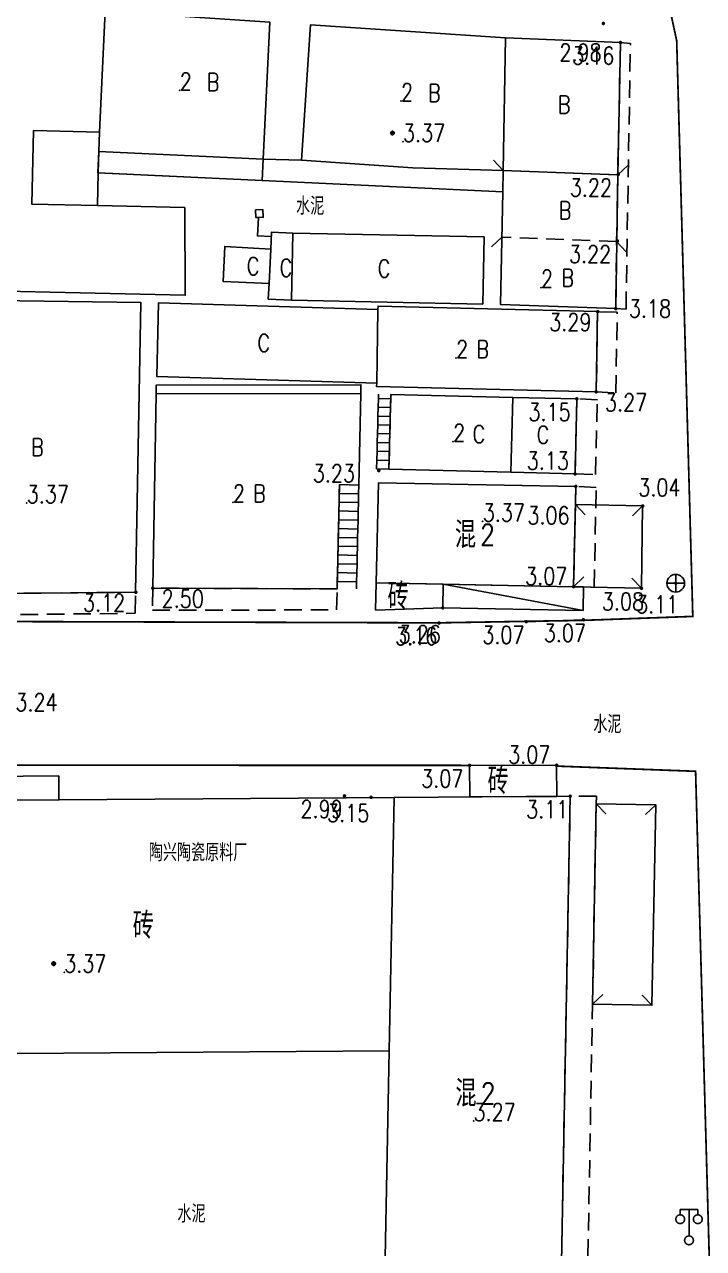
# Model space of a CAD drawing. Extents: x 500064 to 501389, y 2542464 to 2545400.
# Drawn here: x 500831.8 to 500870.4, y 2543204.3 to 2543273.8 of the extents above; entities that cross this region are included whole.
import ezdxf
from ezdxf.enums import TextEntityAlignment as Align

# ---------------------------------------------------------------- set-up
doc = ezdxf.new("R2010")
doc.units = 0
doc.header["$LTSCALE"] = 0.5
doc.linetypes.add('CENTER', pattern=[50.8, 31.75, -6.35, 6.35, -6.35])
doc.linetypes.add('X5', pattern=[3, 2, -1])
doc.layers.get('0').update_dxf_attribs({"linetype": 'CONTINUOUS', "lineweight": 5})
doc.layers.add('GCD', color=8, linetype='CONTINUOUS')
doc.layers.add('地形图', color=8, linetype='CONTINUOUS')
doc.styles.add('HZ', font='romans.shx', dxfattribs={"width": 0.8, "bigfont": 'hztxt.shx'})

# ---------------------------------------------------------------- blocks, each defined once
blk = doc.blocks.new('gc043')
for p, q in [((-1, 0), (1, 0)), ((0, -1), (0, 1))]:
    blk.add_line(p, q)
blk.add_circle((0, 0), 1)
blk = doc.blocks.new('GC200')
at = {"linetype": 'Continuous', "const_width": 0.2, "flags": 128}
blk.add_lwpolyline([(-0.1, 0, 1), (0.1, 0, 1)], format="xyb", close=True, dxfattribs=at)

msp = doc.modelspace()

# ---------------------------------------------------------------- linework, layer by layer
at = {"layer": '地形图', "linetype": 'Continuous'}
for p, q in [((500863.067, 2543246.554), (500863.62, 2543245.975)), ((500866.892, 2543246.469), (500866.316, 2543245.914)), ((500862.964, 2543241.882), (500863.542, 2543242.435)), ((500855.552, 2543242.023), (500863.505, 2543240.528)), ((500866.824, 2543241.793), (500866.269, 2543242.369)), ((500864.25, 2543229.551), (500864.805, 2543228.975)), ((500867.637, 2543229.489), (500867.061, 2543228.934)), ((500864.043, 2543218.16), (500864.619, 2543218.715)), ((500867.417, 2543218.099), (500866.862, 2543218.675))]:
    msp.add_line(p, q, dxfattribs=at)
at = {"layer": '地形图', "linetype": 'Continuous', "const_width": 0.1}
for points in [[(500782.954, 2543295.578), (500783.187, 2543273.359), (500782.248, 2543256.118), (500782.289, 2543241.815), (500782.491, 2543240.708), (500783.021, 2543240.045), (500855.306, 2543239.829), (500863.487, 2543239.969), (500869.742, 2543240.194), (500868.826, 2543272.924), (500865.234, 2543289.411)], [(500667.086, 2543067.802), (500671.164, 2543067.622), (500701.342, 2543066.147), (500776.595, 2543062.722), (500799.805, 2543061.735), (500803.564, 2543059.778), (500821.423, 2543056.131), (500853.3, 2543056.079), (500858.689, 2543055.787), (500865.966, 2543053.35), (500870.357, 2543068.279), (500871.832, 2543084.568), (500873.555, 2543109.732), (500873.767, 2543122.87), (500871.505, 2543174.385), (500869.9, 2543231.392), (500861.967, 2543231.689)], [(500768.611, 2543231.765), (500857.055, 2543231.728)]]:
    msp.add_lwpolyline(points, dxfattribs=at)
at = {"layer": '地形图'}
for points in [[(500836.349, 2543274.591), (500824.201, 2543274.871), (500823.83, 2543258.836), (500840.893, 2543258.442), (500840.867, 2543263.426), (500835.903, 2543263.54), (500832.173, 2543263.627), (500832.269, 2543267.801), (500836.025, 2543267.714)], [(500836.349, 2543274.591), (500836.025, 2543267.714), (500835.974, 2543266.615), (500845.327, 2543266.176), (500845.693, 2543273.97)], [(500859.096, 2543273.079), (500848.017, 2543273.816), (500847.505, 2543266.114), (500853.831, 2543265.694), (500858.957, 2543265.529)], [(500859.096, 2543273.079), (500858.957, 2543265.529), (500865.472, 2543265.29), (500865.634, 2543272.811)], [(500836.025, 2543267.714), (500832.269, 2543267.801), (500832.173, 2543263.627), (500835.903, 2543263.54), (500835.946, 2543265.404), (500835.917, 2543265.406), (500835.974, 2543266.615)], [(500835.974, 2543266.615), (500835.946, 2543265.404), (500845.27, 2543264.966), (500845.327, 2543266.176)], [(500845.327, 2543266.176), (500845.27, 2543264.966), (500858.935, 2543264.323), (500858.957, 2543265.529), (500853.831, 2543265.694), (500847.505, 2543266.114)], [(500858.957, 2543265.529), (500858.935, 2543264.323), (500858.816, 2543257.919), (500865.359, 2543257.686), (500865.472, 2543265.29)], [(500847.007, 2543261.979), (500845.798, 2543262.039), (500845.751, 2543261.071), (500845.654, 2543259.106), (500845.611, 2543258.225), (500846.93, 2543258.16)], [(500846.93, 2543258.16), (500857.799, 2543257.94), (500857.876, 2543261.759), (500847.007, 2543261.979)], [(500845.751, 2543261.071), (500843.142, 2543261.221), (500843.044, 2543259.234), (500845.654, 2543259.106)], [(500827.056, 2543241.449), (500832.716, 2543241.519), (500836.876, 2543241.559), (500838.066, 2543241.569), (500838.376, 2543258.029), (500827.366, 2543258.189)], [(500851.774, 2543253.453), (500851.847, 2543257.633), (500839.366, 2543258.009), (500839.271, 2543253.83)], [(500864.332, 2543257.515), (500851.851, 2543257.833), (500851.847, 2543257.633), (500851.774, 2543253.453), (500851.771, 2543253.253), (500864.25, 2543252.955)], [(500839.249, 2543252.836), (500839.051, 2543241.8), (500849.526, 2543241.759), (500849.661, 2543247.685), (500850.761, 2543247.66), (500850.879, 2543252.858)], [(500839.249, 2543252.836), (500850.879, 2543252.858), (500850.878, 2543253.358), (500839.248, 2543253.336)], [(500859.518, 2543252.633), (500852.581, 2543252.814), (500852.47, 2543248.565), (500859.407, 2543248.384)], [(500859.518, 2543252.633), (500859.407, 2543248.384), (500863.053, 2543248.291), (500863.15, 2543252.558)]]:
    msp.add_lwpolyline(points, close=True, dxfattribs=at)
at = {"layer": '地形图', "linetype": 'X5'}
for points in [[(500865.634, 2543272.811), (500865.472, 2543265.29), (500865.359, 2543257.686), (500865.946, 2543257.657), (500866.196, 2543272.75)], [(500864.25, 2543252.955), (500865.366, 2543252.898), (500865.446, 2543257.478), (500864.332, 2543257.515)], [(500863.15, 2543252.558), (500863.053, 2543248.291), (500864.216, 2543248.258), (500864.316, 2543252.508)], [(500862.964, 2543241.882), (500864.136, 2543241.855), (500864.256, 2543247.524), (500863.09, 2543247.583)], [(500849.526, 2543241.759), (500839.051, 2543241.8), (500839.025, 2543240.555), (500849.499, 2543240.56)], [(500827.056, 2543241.449), (500827.034, 2543240.249), (500838.044, 2543240.37), (500838.066, 2543241.569), (500836.876, 2543241.559), (500832.716, 2543241.519)], [(500862.771, 2543229.974), (500862.147, 2543196.329), (500863.646, 2543196.302), (500864.043, 2543218.16), (500864.25, 2543229.551), (500864.271, 2543229.981)]]:
    msp.add_lwpolyline(points, close=True, dxfattribs=at)
at = {"layer": '地形图'}
for points in [[(500852.669, 2543267.564), (500852.68, 2543267.564), (500852.69, 2543267.566), (500852.7, 2543267.569), (500852.71, 2543267.573), (500852.719, 2543267.577), (500852.728, 2543267.583), (500852.736, 2543267.59), (500852.744, 2543267.597), (500852.75, 2543267.605), (500852.753, 2543267.61), (500852.756, 2543267.614), (500852.761, 2543267.623), (500852.764, 2543267.633), (500852.767, 2543267.643), (500852.769, 2543267.653), (500852.769, 2543267.664), (500852.769, 2543267.674), (500852.767, 2543267.685), (500852.764, 2543267.695), (500852.761, 2543267.705), (500852.757, 2543267.711), (500852.756, 2543267.714), (500852.75, 2543267.723), (500852.744, 2543267.731), (500852.736, 2543267.738), (500852.728, 2543267.745), (500852.719, 2543267.75), (500852.718, 2543267.751), (500852.71, 2543267.755), (500852.7, 2543267.759), (500852.69, 2543267.762), (500852.68, 2543267.763), (500852.669, 2543267.764), (500852.659, 2543267.763), (500852.649, 2543267.762), (500852.638, 2543267.759), (500852.629, 2543267.755), (500852.619, 2543267.75), (500852.611, 2543267.745), (500852.602, 2543267.738), (500852.595, 2543267.731), (500852.588, 2543267.723), (500852.585, 2543267.718), (500852.583, 2543267.714), (500852.578, 2543267.705), (500852.574, 2543267.695), (500852.571, 2543267.685), (500852.57, 2543267.674), (500852.569, 2543267.664), (500852.57, 2543267.653), (500852.571, 2543267.643), (500852.574, 2543267.633), (500852.578, 2543267.623), (500852.581, 2543267.617), (500852.583, 2543267.614), (500852.588, 2543267.605), (500852.595, 2543267.597), (500852.602, 2543267.59), (500852.611, 2543267.583), (500852.619, 2543267.577), (500852.62, 2543267.577), (500852.629, 2543267.573), (500852.638, 2543267.569), (500852.649, 2543267.566), (500852.659, 2543267.564), (500852.669, 2543267.564)], [(500852.62, 2543267.577), (500852.753, 2543267.61), (500852.756, 2543267.614), (500852.583, 2543267.614), (500852.581, 2543267.617), (500852.769, 2543267.664), (500852.569, 2543267.664), (500852.757, 2543267.711), (500852.756, 2543267.714), (500852.583, 2543267.714), (500852.585, 2543267.718), (500852.718, 2543267.751)], [(500835.974, 2543266.615), (500835.917, 2543265.406), (500845.27, 2543264.966), (500845.327, 2543266.176)], [(500858.957, 2543265.529), (500858.412, 2543266.115)], [(500858.957, 2543265.529), (500859.956, 2543265.493)], [(500860.456, 2543265.475), (500861.455, 2543265.438)], [(500861.955, 2543265.42), (500862.954, 2543265.383)], [(500863.454, 2543265.365), (500864.453, 2543265.328)], [(500865.472, 2543265.291), (500865.473, 2543265.291), (500866.059, 2543265.834)], [(500858.935, 2543264.323), (500845.27, 2543264.966)], [(500864.953, 2543265.31), (500865.472, 2543265.291), (500865.473, 2543265.291)], [(500844.911, 2543262.864), (500845.05, 2543262.869), (500845.329, 2543262.88), (500845.312, 2543263.315), (500844.895, 2543263.299), (500844.911, 2543262.864)], [(500845.05, 2543262.869), (500844.998, 2543261.818), (500845.786, 2543261.779)], [(500858.887, 2543261.74), (500858.301, 2543261.195)], [(500859.415, 2543261.721), (500858.89, 2543261.74)], [(500860.914, 2543261.665), (500859.915, 2543261.702)], [(500862.413, 2543261.61), (500861.414, 2543261.647)], [(500863.912, 2543261.555), (500862.913, 2543261.592)], [(500865.41, 2543261.5), (500864.412, 2543261.537)], [(500865.41, 2543261.5), (500865.954, 2543260.914)], [(500850.879, 2543252.858), (500850.878, 2543253.358), (500839.248, 2543253.336), (500839.249, 2543252.836)], [(500851.881, 2543252.833), (500851.874, 2543252.58), (500851.861, 2543252.08), (500851.848, 2543251.58), (500851.835, 2543251.08), (500851.822, 2543250.58), (500851.809, 2543250.081), (500851.796, 2543249.581), (500851.783, 2543249.081), (500851.77, 2543248.581)], [(500852.47, 2543248.565), (500852.483, 2543249.063), (500852.496, 2543249.562), (500852.509, 2543250.062), (500852.522, 2543250.562), (500852.535, 2543251.062), (500852.548, 2543251.562), (500852.561, 2543252.062), (500852.574, 2543252.562), (500852.581, 2543252.814)], [(500851.874, 2543252.58), (500852.574, 2543252.562)], [(500859.518, 2543252.633), (500859.407, 2543248.384)], [(500851.848, 2543251.58), (500852.548, 2543251.562)], [(500851.861, 2543252.08), (500852.561, 2543252.062)], [(500851.835, 2543251.08), (500852.535, 2543251.062)], [(500851.809, 2543250.081), (500852.509, 2543250.062)], [(500851.822, 2543250.58), (500852.522, 2543250.562)], [(500851.796, 2543249.581), (500852.496, 2543249.562)], [(500851.783, 2543249.081), (500852.483, 2543249.063)], [(500851.77, 2543248.581), (500852.47, 2543248.565)], [(500849.661, 2543247.685), (500849.65, 2543247.185), (500849.638, 2543246.685), (500849.627, 2543246.185), (500849.615, 2543245.685), (500849.604, 2543245.186), (500849.593, 2543244.686), (500849.581, 2543244.186), (500849.57, 2543243.686), (500849.559, 2543243.186), (500849.547, 2543242.686), (500849.536, 2543242.186), (500849.527, 2543241.786)], [(500850.761, 2543247.66), (500849.661, 2543247.685)], [(500850.626, 2543241.761), (500850.635, 2543242.161), (500850.647, 2543242.661), (500850.658, 2543243.161), (500850.669, 2543243.661), (500850.681, 2543244.161), (500850.692, 2543244.661), (500850.704, 2543245.16), (500850.715, 2543245.66), (500850.727, 2543246.16), (500850.738, 2543246.66), (500850.75, 2543247.16), (500850.761, 2543247.66)], [(500850.738, 2543246.66), (500849.638, 2543246.685)], [(500850.75, 2543247.16), (500849.65, 2543247.185)], [(500850.727, 2543246.16), (500849.627, 2543246.185)], [(500850.704, 2543245.16), (500849.604, 2543245.186)], [(500850.715, 2543245.66), (500849.615, 2543245.685)], [(500850.692, 2543244.661), (500849.593, 2543244.686)], [(500850.681, 2543244.161), (500849.581, 2543244.186)], [(500850.658, 2543243.161), (500849.559, 2543243.186)], [(500850.669, 2543243.661), (500849.57, 2543243.686)], [(500850.647, 2543242.661), (500849.547, 2543242.686)], [(500850.635, 2543242.161), (500849.536, 2543242.186)], [(500833.414, 2543220.362), (500833.425, 2543220.363), (500833.435, 2543220.364), (500833.445, 2543220.367), (500833.455, 2543220.371), (500833.464, 2543220.376), (500833.473, 2543220.381), (500833.481, 2543220.388), (500833.489, 2543220.395), (500833.495, 2543220.403), (500833.499, 2543220.408), (500833.501, 2543220.412), (500833.506, 2543220.421), (500833.51, 2543220.431), (500833.512, 2543220.441), (500833.514, 2543220.452), (500833.514, 2543220.462), (500833.514, 2543220.473), (500833.512, 2543220.483), (500833.51, 2543220.493), (500833.506, 2543220.503), (500833.503, 2543220.509), (500833.501, 2543220.512), (500833.495, 2543220.521), (500833.489, 2543220.529), (500833.481, 2543220.536), (500833.473, 2543220.543), (500833.464, 2543220.549), (500833.463, 2543220.549), (500833.455, 2543220.553), (500833.445, 2543220.557), (500833.435, 2543220.56), (500833.425, 2543220.562), (500833.414, 2543220.562), (500833.404, 2543220.562), (500833.394, 2543220.56), (500833.384, 2543220.557), (500833.374, 2543220.553), (500833.364, 2543220.549), (500833.356, 2543220.543), (500833.348, 2543220.536), (500833.34, 2543220.529), (500833.334, 2543220.521), (500833.33, 2543220.516), (500833.328, 2543220.512), (500833.323, 2543220.503), (500833.319, 2543220.493), (500833.317, 2543220.483), (500833.315, 2543220.473), (500833.314, 2543220.462), (500833.315, 2543220.452), (500833.317, 2543220.441), (500833.319, 2543220.431), (500833.323, 2543220.421), (500833.326, 2543220.415), (500833.328, 2543220.412), (500833.334, 2543220.403), (500833.34, 2543220.395), (500833.348, 2543220.388), (500833.356, 2543220.381), (500833.364, 2543220.376), (500833.366, 2543220.375), (500833.374, 2543220.371), (500833.384, 2543220.367), (500833.394, 2543220.364), (500833.404, 2543220.363), (500833.414, 2543220.362)], [(500833.366, 2543220.375), (500833.499, 2543220.408), (500833.501, 2543220.412), (500833.328, 2543220.412), (500833.326, 2543220.415), (500833.514, 2543220.462), (500833.314, 2543220.462), (500833.503, 2543220.509), (500833.501, 2543220.512), (500833.328, 2543220.512), (500833.33, 2543220.516), (500833.463, 2543220.549)], [(500869.027, 2543206.186), (500869.027, 2543206.486)], [(500869.027, 2543206.486), (500869.527, 2543206.486), (500870.027, 2543206.486)], [(500869.527, 2543204.986), (500869.527, 2543206.486)], [(500870.027, 2543206.486), (500870.027, 2543206.186)], [(500869.027, 2543205.686), (500869.042, 2543205.687), (500869.058, 2543205.688), (500869.073, 2543205.691), (500869.089, 2543205.694), (500869.104, 2543205.699), (500869.119, 2543205.704), (500869.133, 2543205.71), (500869.147, 2543205.717), (500869.161, 2543205.725), (500869.174, 2543205.734), (500869.186, 2543205.744), (500869.198, 2543205.754), (500869.209, 2543205.765), (500869.219, 2543205.777), (500869.229, 2543205.789), (500869.238, 2543205.802), (500869.246, 2543205.816), (500869.253, 2543205.83), (500869.259, 2543205.844), (500869.264, 2543205.859), (500869.269, 2543205.874), (500869.272, 2543205.89), (500869.275, 2543205.905), (500869.276, 2543205.921), (500869.277, 2543205.936), (500869.276, 2543205.952), (500869.275, 2543205.968), (500869.272, 2543205.983), (500869.269, 2543205.999), (500869.264, 2543206.014), (500869.259, 2543206.028), (500869.253, 2543206.043), (500869.246, 2543206.057), (500869.238, 2543206.07), (500869.229, 2543206.083), (500869.219, 2543206.096), (500869.209, 2543206.108), (500869.198, 2543206.119), (500869.186, 2543206.129), (500869.174, 2543206.139), (500869.161, 2543206.147), (500869.147, 2543206.155), (500869.133, 2543206.163), (500869.119, 2543206.169), (500869.104, 2543206.174), (500869.089, 2543206.179), (500869.073, 2543206.182), (500869.058, 2543206.184), (500869.042, 2543206.186), (500869.027, 2543206.186), (500869.011, 2543206.186), (500868.995, 2543206.184), (500868.98, 2543206.182), (500868.964, 2543206.179), (500868.949, 2543206.174), (500868.935, 2543206.169), (500868.92, 2543206.163), (500868.906, 2543206.155), (500868.893, 2543206.147), (500868.88, 2543206.139), (500868.867, 2543206.129), (500868.855, 2543206.119), (500868.844, 2543206.108), (500868.834, 2543206.096), (500868.824, 2543206.083), (500868.816, 2543206.07), (500868.808, 2543206.057), (500868.8, 2543206.043), (500868.794, 2543206.028), (500868.789, 2543206.014), (500868.784, 2543205.999), (500868.781, 2543205.983), (500868.779, 2543205.968), (500868.777, 2543205.952), (500868.777, 2543205.936), (500868.777, 2543205.921), (500868.779, 2543205.905), (500868.781, 2543205.89), (500868.784, 2543205.874), (500868.789, 2543205.859), (500868.794, 2543205.844), (500868.8, 2543205.83), (500868.808, 2543205.816), (500868.816, 2543205.802), (500868.824, 2543205.789), (500868.834, 2543205.777), (500868.844, 2543205.765), (500868.855, 2543205.754), (500868.867, 2543205.744), (500868.88, 2543205.734), (500868.893, 2543205.725), (500868.906, 2543205.717), (500868.92, 2543205.71), (500868.935, 2543205.704), (500868.949, 2543205.699), (500868.964, 2543205.694), (500868.98, 2543205.691), (500868.995, 2543205.688), (500869.011, 2543205.687), (500869.027, 2543205.686)], [(500870.027, 2543205.686), (500870.042, 2543205.687), (500870.058, 2543205.688), (500870.073, 2543205.691), (500870.089, 2543205.694), (500870.104, 2543205.699), (500870.119, 2543205.704), (500870.133, 2543205.71), (500870.147, 2543205.717), (500870.161, 2543205.725), (500870.174, 2543205.734), (500870.186, 2543205.744), (500870.198, 2543205.754), (500870.209, 2543205.765), (500870.219, 2543205.777), (500870.229, 2543205.789), (500870.238, 2543205.802), (500870.246, 2543205.816), (500870.253, 2543205.83), (500870.259, 2543205.844), (500870.264, 2543205.859), (500870.269, 2543205.874), (500870.272, 2543205.89), (500870.275, 2543205.905), (500870.276, 2543205.921), (500870.277, 2543205.936), (500870.276, 2543205.952), (500870.275, 2543205.968), (500870.272, 2543205.983), (500870.269, 2543205.999), (500870.264, 2543206.014), (500870.259, 2543206.028), (500870.253, 2543206.043), (500870.246, 2543206.057), (500870.238, 2543206.07), (500870.229, 2543206.083), (500870.219, 2543206.096), (500870.209, 2543206.108), (500870.198, 2543206.119), (500870.186, 2543206.129), (500870.174, 2543206.139), (500870.161, 2543206.147), (500870.147, 2543206.155), (500870.133, 2543206.163), (500870.119, 2543206.169), (500870.104, 2543206.174), (500870.089, 2543206.179), (500870.073, 2543206.182), (500870.058, 2543206.184), (500870.042, 2543206.186), (500870.027, 2543206.186), (500870.011, 2543206.186), (500869.995, 2543206.184), (500869.98, 2543206.182), (500869.964, 2543206.179), (500869.949, 2543206.174), (500869.935, 2543206.169), (500869.92, 2543206.163), (500869.906, 2543206.155), (500869.893, 2543206.147), (500869.88, 2543206.139), (500869.867, 2543206.129), (500869.855, 2543206.119), (500869.844, 2543206.108), (500869.834, 2543206.096), (500869.824, 2543206.083), (500869.816, 2543206.07), (500869.808, 2543206.057), (500869.8, 2543206.043), (500869.794, 2543206.028), (500869.789, 2543206.014), (500869.784, 2543205.999), (500869.781, 2543205.983), (500869.779, 2543205.968), (500869.777, 2543205.952), (500869.777, 2543205.936), (500869.777, 2543205.921), (500869.779, 2543205.905), (500869.781, 2543205.89), (500869.784, 2543205.874), (500869.789, 2543205.859), (500869.794, 2543205.844), (500869.8, 2543205.83), (500869.808, 2543205.816), (500869.816, 2543205.802), (500869.824, 2543205.789), (500869.834, 2543205.777), (500869.844, 2543205.765), (500869.855, 2543205.754), (500869.867, 2543205.744), (500869.88, 2543205.734), (500869.893, 2543205.725), (500869.906, 2543205.717), (500869.92, 2543205.71), (500869.935, 2543205.704), (500869.949, 2543205.699), (500869.964, 2543205.694), (500869.98, 2543205.691), (500869.995, 2543205.688), (500870.011, 2543205.687), (500870.027, 2543205.686)], [(500869.527, 2543204.486), (500869.542, 2543204.487), (500869.558, 2543204.488), (500869.573, 2543204.491), (500869.589, 2543204.494), (500869.604, 2543204.499), (500869.619, 2543204.504), (500869.633, 2543204.51), (500869.647, 2543204.517), (500869.661, 2543204.525), (500869.674, 2543204.534), (500869.686, 2543204.544), (500869.698, 2543204.554), (500869.709, 2543204.565), (500869.719, 2543204.577), (500869.729, 2543204.589), (500869.738, 2543204.602), (500869.746, 2543204.616), (500869.753, 2543204.63), (500869.759, 2543204.644), (500869.764, 2543204.659), (500869.769, 2543204.674), (500869.772, 2543204.69), (500869.775, 2543204.705), (500869.776, 2543204.721), (500869.777, 2543204.736), (500869.776, 2543204.752), (500869.775, 2543204.768), (500869.772, 2543204.783), (500869.769, 2543204.799), (500869.764, 2543204.814), (500869.759, 2543204.828), (500869.753, 2543204.843), (500869.746, 2543204.857), (500869.738, 2543204.87), (500869.729, 2543204.883), (500869.719, 2543204.896), (500869.709, 2543204.908), (500869.698, 2543204.919), (500869.686, 2543204.929), (500869.674, 2543204.939), (500869.661, 2543204.947), (500869.647, 2543204.955), (500869.633, 2543204.963), (500869.619, 2543204.969), (500869.604, 2543204.974), (500869.589, 2543204.979), (500869.573, 2543204.982), (500869.558, 2543204.984), (500869.542, 2543204.986), (500869.527, 2543204.986), (500869.511, 2543204.986), (500869.495, 2543204.984), (500869.48, 2543204.982), (500869.464, 2543204.979), (500869.449, 2543204.974), (500869.435, 2543204.969), (500869.42, 2543204.963), (500869.406, 2543204.955), (500869.393, 2543204.947), (500869.38, 2543204.939), (500869.367, 2543204.929), (500869.355, 2543204.919), (500869.344, 2543204.908), (500869.334, 2543204.896), (500869.324, 2543204.883), (500869.316, 2543204.87), (500869.308, 2543204.857), (500869.3, 2543204.843), (500869.294, 2543204.828), (500869.289, 2543204.814), (500869.284, 2543204.799), (500869.281, 2543204.783), (500869.279, 2543204.768), (500869.277, 2543204.752), (500869.277, 2543204.736), (500869.277, 2543204.721), (500869.279, 2543204.705), (500869.281, 2543204.69), (500869.284, 2543204.674), (500869.289, 2543204.659), (500869.294, 2543204.644), (500869.3, 2543204.63), (500869.308, 2543204.616), (500869.316, 2543204.602), (500869.324, 2543204.589), (500869.334, 2543204.577), (500869.344, 2543204.565), (500869.355, 2543204.554), (500869.367, 2543204.544), (500869.38, 2543204.534), (500869.393, 2543204.525), (500869.406, 2543204.517), (500869.42, 2543204.51), (500869.435, 2543204.504), (500869.449, 2543204.499), (500869.464, 2543204.494), (500869.48, 2543204.491), (500869.495, 2543204.488), (500869.511, 2543204.487), (500869.527, 2543204.486)]]:
    msp.add_lwpolyline(points, dxfattribs=at)
at = {"layer": '地形图', "linetype": 'Continuous'}
for points in [[(500863.09, 2543247.583), (500851.869, 2543247.785), (500851.749, 2543242.095), (500862.964, 2543241.882)], [(500855.552, 2543242.023), (500851.749, 2543242.095), (500851.716, 2543240.549), (500855.527, 2543240.682)], [(500833.715, 2543229.777), (500833.703, 2543231.128), (500829.637, 2543231.089), (500829.647, 2543229.75)], [(500825.545, 2543229.722), (500825.626, 2543215.324), (500831.347, 2543215.361), (500852.49, 2543215.498), (500852.761, 2543229.906)], [(500852.761, 2543229.906), (500852.49, 2543215.498), (500852.206, 2543200.818), (500852.117, 2543196.169), (500862.147, 2543196.329), (500862.771, 2543229.974)], [(500864.25, 2543229.551), (500864.043, 2543218.16), (500867.417, 2543218.099), (500867.637, 2543229.489)]]:
    msp.add_lwpolyline(points, close=True, dxfattribs=at)
at = {"layer": '地形图', "linetype": 'Continuous', "elevation": 3.041, "flags": 128}
msp.add_lwpolyline([(500866.892, 2543246.469), (500866.824, 2543241.793), (500862.964, 2543241.882), (500863.067, 2543246.554)], close=True, dxfattribs=at)
at = {"layer": '地形图', "linetype": 'Continuous', "flags": 128}
for points in [[(500855.527, 2543240.682), (500855.552, 2543242.023), (500862.964, 2543241.882), (500863.531, 2543241.869), (500863.505, 2543240.528)], [(500857.055, 2543231.728), (500862.001, 2543231.738), (500862.013, 2543229.969), (500857.067, 2543229.935)]]:
    msp.add_lwpolyline(points, close=True, dxfattribs=at)
msp.add_lwpolyline([(500863.521, 2543240.003), (500860.275, 2543239.893)], dxfattribs=at)
at = {"layer": '地形图', "linetype": 'CENTER'}
for p in [(500840.58, 2543270.095, 2), (500853.156, 2543269.48, 2), (500853.269, 2543267.168, 3.37), (500861.112, 2543258.884, 2), (500856.291, 2543254.882, 2), (500856.118, 2543250.127, 2), (500831.882, 2543246.638, 3.37), (500843.604, 2543246.68, 2), (500857.805, 2543245.595, 3.37), (500834.014, 2543219.966, 3.37), (500857.28, 2543211.521, 3.27)]:
    msp.add_point(p, dxfattribs=at)

# ---------------------------------------------------------------- block references
at = {"layer": '地形图', "linetype": 'Continuous'}
ref = msp.add_blockref('GC200', (500864.658, 2543273.89, 2.981), dxfattribs=dict(at, xscale=0.5, yscale=0.5, zscale=0.5))
ref.add_attrib('height', '2.98', dxfattribs={"layer": 'GCD', "linetype": 'Continuous', "height": 1, "style": 'HZ', "width": 0.8}).set_placement((500862.158, 2543272.24, 2.98), align=Align.MIDDLE_LEFT)
ref = msp.add_blockref('GC200', (500865.634, 2543272.811, 3.164), dxfattribs=dict(at, xscale=0.5, yscale=0.5, zscale=0.5))
ref.add_attrib('height', '3.16', dxfattribs={"layer": 'GCD', "linetype": 'Continuous', "height": 1, "style": 'HZ', "width": 0.8}).set_placement((500862.884, 2543272.061, 3.16), align=Align.MIDDLE_LEFT)
ref = msp.add_blockref('GC200', (500865.501, 2543265.313, 3.223), dxfattribs=dict(at, xscale=0.5, yscale=0.5, zscale=0.5))
ref.add_attrib('height', '3.22', dxfattribs={"layer": 'GCD', "linetype": 'Continuous', "height": 1, "style": 'HZ', "width": 0.8}).set_placement((500862.751, 2543264.563, 3.22), align=Align.MIDDLE_LEFT)
ref = msp.add_blockref('GC200', (500865.454, 2543261.53, 3.221), dxfattribs=dict(at, xscale=0.5, yscale=0.5, zscale=0.5))
ref.add_attrib('height', '3.22', dxfattribs={"layer": 'GCD', "linetype": 'Continuous', "height": 1, "style": 'HZ', "width": 0.8}).set_placement((500862.704, 2543260.78, 3.22), align=Align.MIDDLE_LEFT)
ref = msp.add_blockref('GC200', (500865.359, 2543257.686, 3.175), dxfattribs=dict(at, xscale=0.5, yscale=0.5, zscale=0.5))
ref.add_attrib('height', '3.18', dxfattribs={"layer": 'GCD', "linetype": 'Continuous', "height": 1, "style": 'HZ', "width": 0.8}).set_placement((500866.109, 2543257.686, 3.18), align=Align.MIDDLE_LEFT)
ref = msp.add_blockref('GC200', (500864.332, 2543257.515, 3.294), dxfattribs=dict(at, xscale=0.5, yscale=0.5, zscale=0.5))
ref.add_attrib('height', '3.29', dxfattribs={"layer": 'GCD', "linetype": 'Continuous', "height": 1, "style": 'HZ', "width": 0.8}).set_placement((500861.582, 2543256.915, 3.29), align=Align.MIDDLE_LEFT)
ref = msp.add_blockref('GC200', (500864.25, 2543252.955, 3.274), dxfattribs=dict(at, xscale=0.5, yscale=0.5, zscale=0.5))
ref.add_attrib('height', '3.27', dxfattribs={"layer": 'GCD', "linetype": 'Continuous', "height": 1, "style": 'HZ', "width": 0.8}).set_placement((500864.75, 2543252.355, 3.27), align=Align.MIDDLE_LEFT)
ref = msp.add_blockref('GC200', (500863.15, 2543252.558, 3.152), dxfattribs=dict(at, xscale=0.5, yscale=0.5, zscale=0.5))
ref.add_attrib('height', '3.15', dxfattribs={"layer": 'GCD', "linetype": 'Continuous', "height": 1, "style": 'HZ', "width": 0.8}).set_placement((500860.4, 2543251.808, 3.15), align=Align.MIDDLE_LEFT)
ref = msp.add_blockref('GC200', (500863.053, 2543248.291, 3.129), dxfattribs=dict(at, xscale=0.5, yscale=0.5, zscale=0.5))
ref.add_attrib('height', '3.13', dxfattribs={"layer": 'GCD', "linetype": 'Continuous', "height": 1, "style": 'HZ', "width": 0.8}).set_placement((500860.303, 2543249.041, 3.13), align=Align.MIDDLE_LEFT)
ref = msp.add_blockref('GC200', (500851.893, 2543248.477, 3.225), dxfattribs=dict(at, xscale=0.5, yscale=0.5, zscale=0.5))
ref.add_attrib('height', '3.23', dxfattribs={"layer": 'GCD', "linetype": 'Continuous', "height": 1, "style": 'HZ', "width": 0.8}).set_placement((500848.143, 2543248.327, 3.23), align=Align.MIDDLE_LEFT)
ref = msp.add_blockref('GC200', (500866.892, 2543246.469, 3.041), dxfattribs=dict(at, xscale=0.5, yscale=0.5, zscale=0.5))
ref.add_attrib('height', '3.04', dxfattribs={"layer": 'GCD', "linetype": 'Continuous', "height": 1, "style": 'HZ', "width": 0.8}).set_placement((500866.642, 2543247.519, 3.04), align=Align.MIDDLE_LEFT)
ref = msp.add_blockref('GC200', (500863.09, 2543247.583, 3.06), dxfattribs=dict(at, xscale=0.5, yscale=0.5, zscale=0.5))
ref.add_attrib('height', '3.06', dxfattribs={"layer": 'GCD', "linetype": 'Continuous', "height": 1, "style": 'HZ', "width": 0.8}).set_placement((500860.34, 2543245.933, 3.06), align=Align.MIDDLE_LEFT)
ref = msp.add_blockref('GC200', (500862.964, 2543241.882, 3.067), dxfattribs=dict(at, xscale=0.5, yscale=0.5, zscale=0.5))
ref.add_attrib('height', '3.07', dxfattribs={"layer": 'GCD', "linetype": 'Continuous', "height": 1, "style": 'HZ', "width": 0.8}).set_placement((500860.214, 2543242.482, 3.07), align=Align.MIDDLE_LEFT)
at = {"layer": '地形图', "linetype": 'Continuous', "xscale": 0.5, "yscale": 0.5}
msp.add_blockref('gc043', (500868.772, 2543242.079, 3.113), dxfattribs=at)
at = {"layer": '地形图', "linetype": 'Continuous'}
ref = msp.add_blockref('GC200', (500839.051, 2543241.8, 2.504), dxfattribs=dict(at, xscale=0.5, yscale=0.5, zscale=0.5))
ref.add_attrib('height', '2.50', dxfattribs={"layer": 'GCD', "linetype": 'Continuous', "height": 1, "style": 'HZ', "width": 0.8}).set_placement((500839.551, 2543241.2, 2.5), align=Align.MIDDLE_LEFT)
ref = msp.add_blockref('GC200', (500866.824, 2543241.793, 3.078), dxfattribs=dict(at, xscale=0.5, yscale=0.5, zscale=0.5))
ref.add_attrib('height', '3.08', dxfattribs={"layer": 'GCD', "linetype": 'Continuous', "height": 1, "style": 'HZ', "width": 0.8}).set_placement((500864.574, 2543241.043, 3.08), align=Align.MIDDLE_LEFT)
ref = msp.add_blockref('GC200', (500868.772, 2543242.079, 3.113), dxfattribs=dict(at, xscale=0.5, yscale=0.5, zscale=0.5))
ref.add_attrib('height', '3.11', dxfattribs={"layer": 'GCD', "linetype": 'Continuous', "height": 1, "style": 'HZ', "width": 0.8}).set_placement((500866.522, 2543240.879, 3.11), align=Align.MIDDLE_LEFT)
ref = msp.add_blockref('GC200', (500838.082, 2543241.568, 3.115), dxfattribs=dict(at, xscale=0.5, yscale=0.5, zscale=0.5))
ref.add_attrib('height', '3.12', dxfattribs={"layer": 'GCD', "linetype": 'Continuous', "height": 1, "style": 'HZ', "width": 0.8}).set_placement((500835.082, 2543240.968, 3.12), align=Align.MIDDLE_LEFT)
ref = msp.add_blockref('GC200', (500855.527, 2543240.682, 3.258), dxfattribs=dict(at, xscale=0.5, yscale=0.5, zscale=0.5))
ref.add_attrib('height', '3.26', dxfattribs={"layer": 'GCD', "linetype": 'Continuous', "height": 1, "style": 'HZ', "width": 0.8}).set_placement((500853.027, 2543239.182, 3.26), align=Align.MIDDLE_LEFT)
ref = msp.add_blockref('GC200', (500855.317, 2543239.819, 3.157), dxfattribs=dict(at, xscale=0.5, yscale=0.5, zscale=0.5))
ref.add_attrib('height', '3.16', dxfattribs={"layer": 'GCD', "linetype": 'Continuous', "height": 1, "style": 'HZ', "width": 0.8}).set_placement((500852.817, 2543239.069, 3.16), align=Align.MIDDLE_LEFT)
ref = msp.add_blockref('GC200', (500860.275, 2543239.893, 3.065), dxfattribs=dict(at, xscale=0.5, yscale=0.5, zscale=0.5))
ref.add_attrib('height', '3.07', dxfattribs={"layer": 'GCD', "linetype": 'Continuous', "height": 1, "style": 'HZ', "width": 0.8}).set_placement((500857.775, 2543239.143, 3.07), align=Align.MIDDLE_LEFT)
ref = msp.add_blockref('GC200', (500863.521, 2543240.003, 3.07), dxfattribs=dict(at, xscale=0.5, yscale=0.5, zscale=0.5))
ref.add_attrib('height', '3.07', dxfattribs={"layer": 'GCD', "linetype": 'Continuous', "height": 1, "style": 'HZ', "width": 0.8}).set_placement((500861.271, 2543239.253, 3.07), align=Align.MIDDLE_LEFT)
ref = msp.add_blockref('GC200', (500862.001, 2543231.738, 3.071), dxfattribs=dict(at, xscale=0.5, yscale=0.5, zscale=0.5))
ref.add_attrib('height', '3.07', dxfattribs={"layer": 'GCD', "linetype": 'Continuous', "height": 1, "style": 'HZ', "width": 0.8}).set_placement((500859.251, 2543232.338, 3.07), align=Align.MIDDLE_LEFT)
ref = msp.add_blockref('GC200', (500857.055, 2543231.728, 3.065), dxfattribs=dict(at, xscale=0.5, yscale=0.5, zscale=0.5))
ref.add_attrib('height', '3.07', dxfattribs={"layer": 'GCD', "linetype": 'Continuous', "height": 1, "style": 'HZ', "width": 0.8}).set_placement((500854.305, 2543230.978, 3.07), align=Align.MIDDLE_LEFT)
ref = msp.add_blockref('GC200', (500849.945, 2543229.993, 2.985), dxfattribs=dict(at, xscale=0.5, yscale=0.5, zscale=0.5))
ref.add_attrib('height', '2.99', dxfattribs={"layer": 'GCD', "linetype": 'Continuous', "height": 1, "style": 'HZ', "width": 0.8}).set_placement((500847.445, 2543229.243, 2.99), align=Align.MIDDLE_LEFT)
ref = msp.add_blockref('GC200', (500851.457, 2543229.915, 3.153), dxfattribs=dict(at, xscale=0.5, yscale=0.5, zscale=0.5))
ref.add_attrib('height', '3.15', dxfattribs={"layer": 'GCD', "linetype": 'Continuous', "height": 1, "style": 'HZ', "width": 0.8}).set_placement((500848.957, 2543229.015, 3.15), align=Align.MIDDLE_LEFT)
ref = msp.add_blockref('GC200', (500862.771, 2543229.974, 3.11), dxfattribs=dict(at, xscale=0.5, yscale=0.5, zscale=0.5))
ref.add_attrib('height', '3.11', dxfattribs={"layer": 'GCD', "linetype": 'Continuous', "height": 1, "style": 'HZ', "width": 0.8}).set_placement((500860.271, 2543229.224, 3.11), align=Align.MIDDLE_LEFT)

# ---------------------------------------------------------------- texts
at = {"layer": '地形图', "ltscale": 10, "style": 'HZ', "width": 0.8}
for s, p in [('2', (500840.58, 2543270.095)), ('B', (500842.117, 2543270.058)), ('2', (500853.156, 2543269.48)), ('B', (500854.694, 2543269.443)), ('B', (500862.07, 2543268.781)), ('3.37', (500853.269, 2543267.168)), (' 水泥', (500846.646, 2543263.016)), ('B', (500862.126, 2543262.765)), ('C', (500844.39, 2543259.593)), ('C', (500846.256, 2543259.499)), ('C', (500851.834, 2543259.46)), ('2', (500861.112, 2543258.884)), ('B', (500862.271, 2543258.937)), ('C', (500844.996, 2543255.231)), ('2', (500856.291, 2543254.882)), ('B', (500857.44, 2543254.881)), ('2', (500856.118, 2543250.127)), ('C', (500857.224, 2543250.052)), ('C', (500860.865, 2543250.015)), ('B', (500832.132, 2543249.312)), ('3.37', (500831.882, 2543246.638)), ('2', (500843.604, 2543246.68)), ('B', (500844.752, 2543246.679)), ('3.37', (500857.805, 2543245.595)), ('3.24', (500831.236, 2543234.817)), ('水泥', (500864.088, 2543233.561)), ('陶兴陶瓷原料厂', (500838.824, 2543226.281)), ('3.37', (500834.014, 2543219.966)), ('3.27', (500857.28, 2543211.521)), ('水泥', (500840.447, 2543205.747))]:
    msp.add_text(s, height=1, dxfattribs=at).set_placement(p)
at = {"layer": '地形图', "linetype": 'Continuous', "style": 'HZ', "width": 0.8}
for s, p in [('混', (500857.419, 2543244.835)), ('砖', (500853.591, 2543241.337)), ('砖', (500859.279, 2543230.843)), ('砖', (500839.107, 2543222.628)), ('混', (500857.448, 2543213.089))]:
    msp.add_text(s, height=1.5, dxfattribs=at).set_placement(p, align=Align.MIDDLE_RIGHT)
for p in [(500857.669, 2543244.835), (500857.698, 2543213.089)]:
    msp.add_text('2', height=1.2, dxfattribs=at).set_placement(p, align=Align.MIDDLE_LEFT)

doc.saveas('drawing.dxf')
